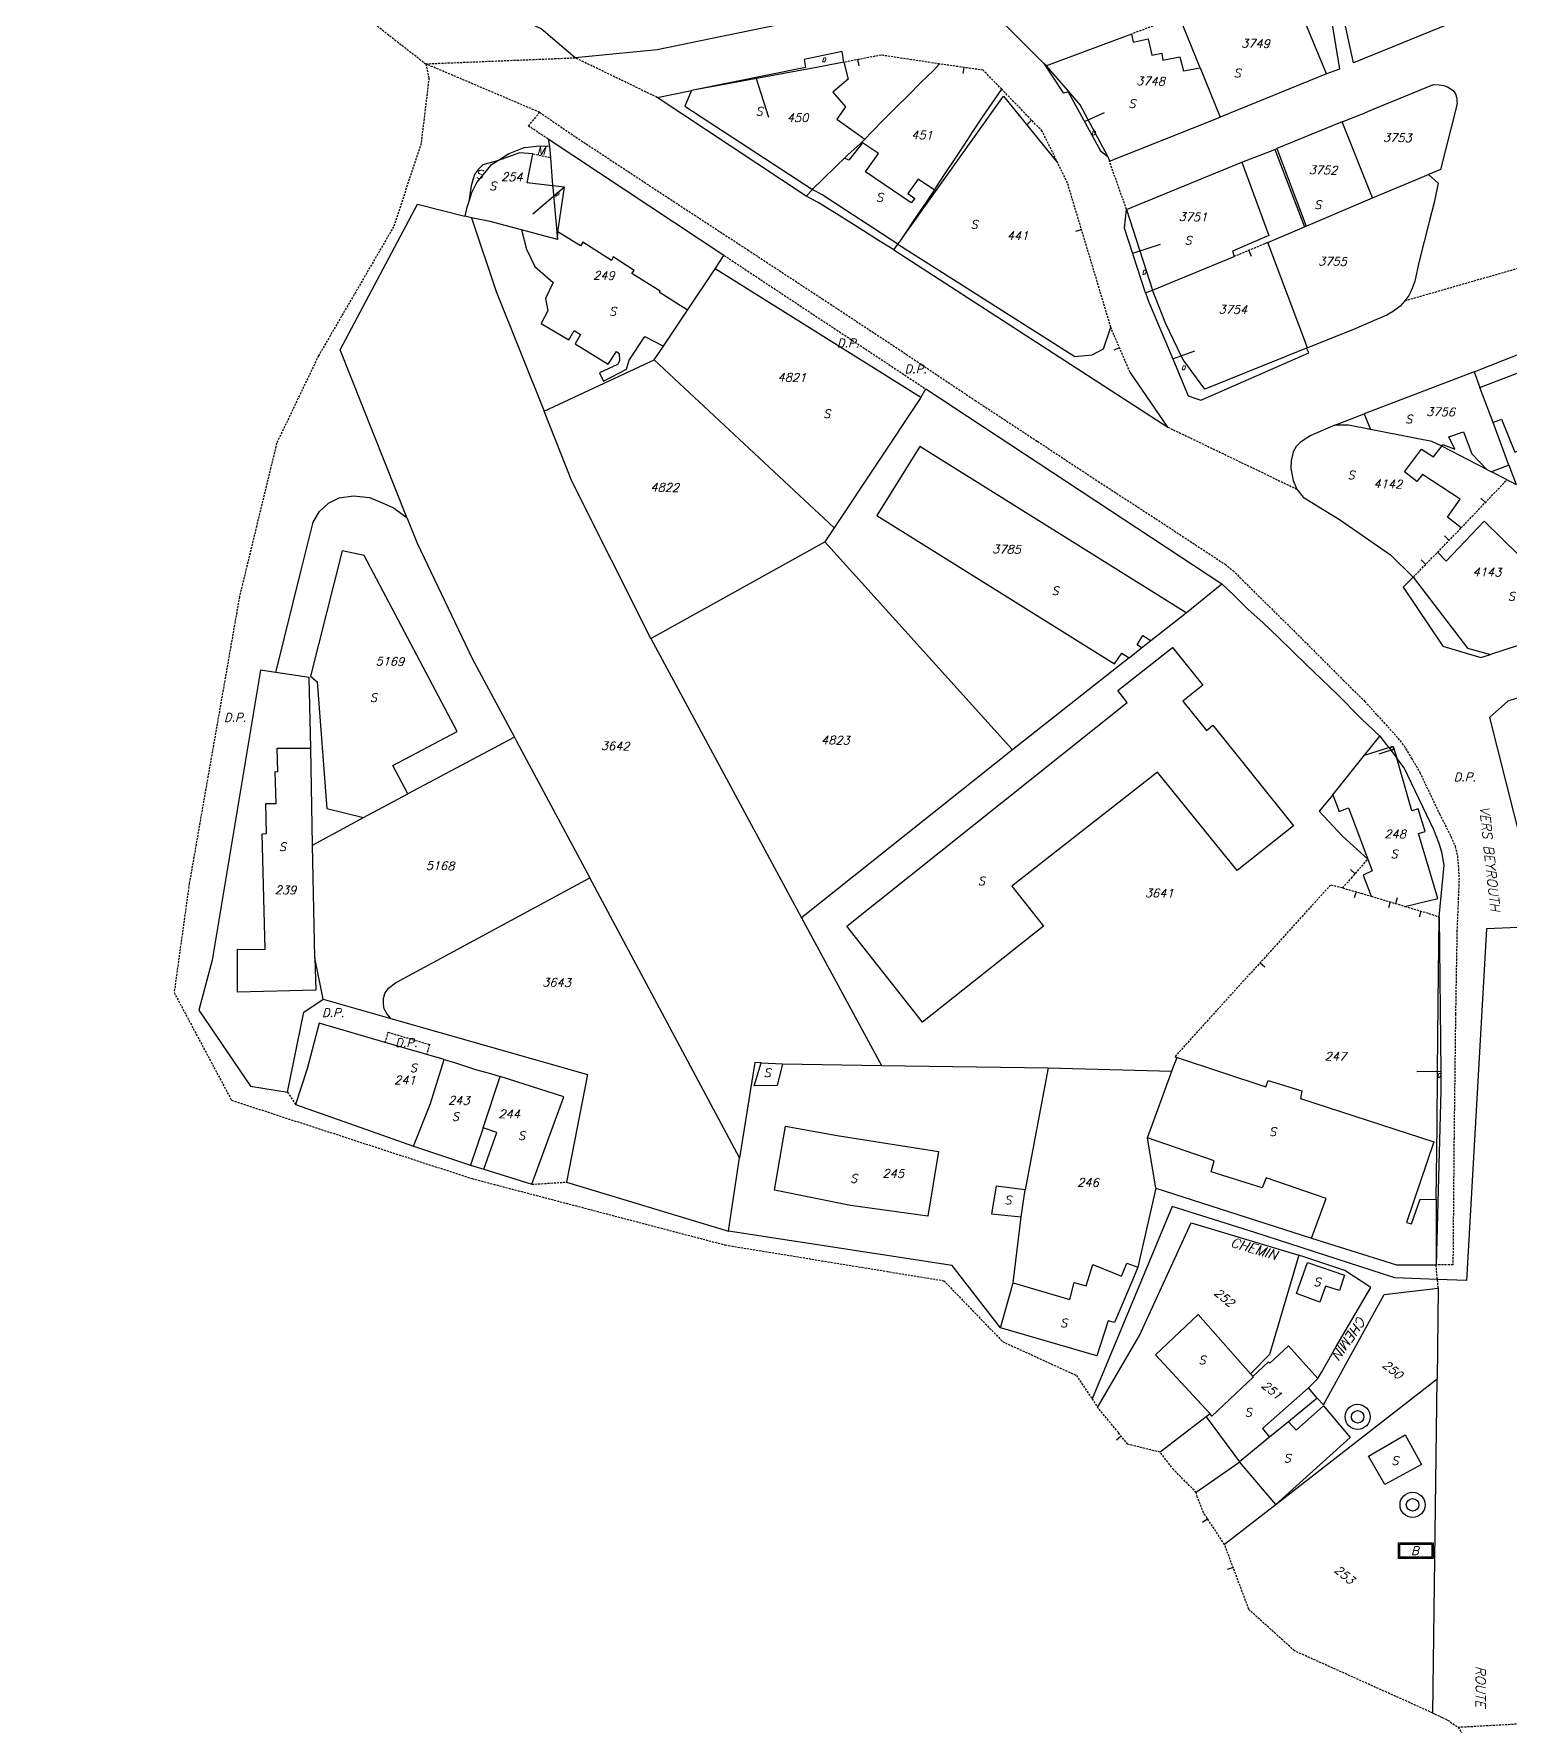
# Model space of a CAD drawing. Extents: x -334462 to -332769, y -29481 to -26664.
# Drawn here: x -334209.3 to -334033.1, y -29171.6 to -28969.1 of the extents above; entities that cross this region are included whole.
import ezdxf
from ezdxf.enums import TextEntityAlignment as Align

# ---------------------------------------------------------------- set-up
doc = ezdxf.new("R2010")
doc.units = 0
doc.header["$MEASUREMENT"] = 0
doc.linetypes.add('HIDDEN', pattern=[0.375, 0.25, -0.125])
for name, color, linetype in [('17', 7, 'CONTINUOUS'), ('18', 7, 'CONTINUOUS'), ('CADAST$$AREA$B$', 7, 'CONTINUOUS'), ('CADASTRAL$AREA', 7, 'CONTINUOUS'), ('DP$DIVIDING$LINE', 7, 'CONTINUOUS'), ('EASEMENT$BOUNDA$', 7, 'CONTINUOUS'), ('ENC$$ST$$A$$TEXT', 7, 'CONTINUOUS'), ('ENCRO$$AREA$TEXT', 7, 'CONTINUOUS'), ('ENCROACHED$WALL', 7, 'CONTINUOUS'), ('MAP$SHEET$BOUND$', 7, 'CONTINUOUS'), ('PARCEL$BOUNDARY', 7, 'CONTINUOUS'), ('PARCEL$NUMBER', 7, 'CONTINUOUS'), ('STATE', 7, 'CONTINUOUS'), ('STREET$TEXT', 7, 'CONTINUOUS'), ('STRUC$$FOOTPRINT', 7, 'CONTINUOUS')]:
    doc.layers.add(name, color=color, linetype=linetype)
doc.styles.add('ITALICT', font='ITALICT', dxfattribs={"height": 0.2})

# ---------------------------------------------------------------- blocks, each defined once
blk = doc.blocks.new('BASSIN')
at = {"layer": 'CADASTRAL$AREA', "color": 7, "linetype": 'Continuous'}
for points in [[(-1.95, 0.92), (2.17, 0.93), (2.17, -0.93), (-1.95, -0.93)], [(-1.82, 0.77), (2.01, 0.77), (2.01, -0.77), (-1.82, -0.77)]]:
    blk.add_lwpolyline(points, close=True, dxfattribs=at)
at = {"layer": 'CADASTRAL$AREA', "color": 7, "linetype": 'Continuous', "style": 'ITALICT'}
blk.add_text('B', height=1, rotation=359.9999, dxfattribs=at).set_placement((0, 0), align=Align.MIDDLE)
blk = doc.blocks.new('PUIT')
at = {"layer": 'STATE', "color": 7, "linetype": 'Continuous'}
for radius in [1.5, 0.75]:
    blk.add_circle((0, 0), radius, dxfattribs=at)

msp = doc.modelspace()

# ---------------------------------------------------------------- linework, layer by layer
at = {"layer": '17', "color": 1, "linetype": 'Continuous'}
for p, q in [((-334051.44, -29069.37), (-334052.01, -29068.88)), ((-334062.81, -29079.99), (-334062.25, -29080.49)), ((-334079.39, -29136.54), (-334079.97, -29137.02)), ((-334069.07, -29146.42), (-334069.7, -29146.84))]:
    msp.add_line(p, q, dxfattribs=at)
at = {"layer": '18', "color": 2, "linetype": 'Continuous'}
msp.add_line((-334110.9, -28972.15), (-334110.76, -28972.89), dxfattribs=at)
at = {"layer": '18', "color": 1, "linetype": 'Continuous'}
for p, q in [((-334098.2, -28973.08), (-334098.3, -28973.82)), ((-334090.11, -28979.38), (-334090.65, -28979.9)), ((-334084.13, -28992.47), (-334084.85, -28992.69)), ((-334064.15, -28994.93), (-334063.86, -28995.62)), ((-334079.61, -29006.56), (-334080.3, -29006.85)), ((-334035.9, -29025.02), (-334036.44, -29024.51)), ((-334040.23, -29029.56), (-334040.77, -29029.03)), ((-334043.02, -29032.42), (-334043.56, -29031.89)), ((-334051.35, -29071.52), (-334051.56, -29072.24)), ((-334047.28, -29072.73), (-334047.49, -29073.45)), ((-334046.61, -29072.93), (-334046.39, -29072.21)), ((-334043.61, -29073.82), (-334043.82, -29074.54)), ((-334066.03, -29152.21), (-334066.73, -29152.47))]:
    msp.add_line(p, q, dxfattribs=at)
at = {"layer": 'CADAST$$AREA$B$', "color": 7, "linetype": 'HIDDEN'}
msp.add_line((-334082.88, -29132.08), (-334082.22, -29133.1), dxfattribs=at)
for points in [[(-334209.28, -28804.87), (-334206.36, -28880.64), (-334205.65, -28908.53), (-334204.71, -28918.71), (-334202.83, -28928.18), (-334201.16, -28933.78), (-334198, -28940.93), (-334192.9, -28947.56), (-334182.45, -28957.05), (-334162.48, -28972.65)], [(-334162.48, -28972.65), (-334162.09, -28974.35), (-334163.03, -28982.17), (-334166.31, -28992.11), (-334175.28, -29007.51), (-334180.28, -29017.96), (-334184.73, -29036.3), (-334190.72, -29070.53), (-334192.53, -29083.56), (-334185.67, -29096.42), (-334156.94, -29105.77), (-334126.7, -29113.7), (-334100.58, -29117.97), (-334093.58, -29125.23), (-334084.76, -29129.28), (-334082.88, -29132.08)], [(-334074.76, -29138.44), (-334078.61, -29137.5), (-334079.74, -29136.11), (-334082.22, -29133.1)], [(-334070.43, -29143.25), (-334073.15, -29140.53), (-334074.76, -29138.44)], [(-334067.06, -29149.46), (-334069.57, -29145.67), (-334070.31, -29143.78), (-334070.43, -29143.25)], [(-334042.17, -29169.6), (-334058.72, -29162.16), (-334064.15, -29157.23), (-334067.06, -29149.46)], [(-334042.17, -29169.6), (-334041.96, -29169.7), (-334041.13, -29170.1), (-334040.41, -29170.44), (-334039.16, -29171.28)], [(-334039.16, -29171.28), (-334038.75, -29171.94)]]:
    msp.add_lwpolyline(points, dxfattribs=at)
at = {"layer": 'DP$DIVIDING$LINE', "color": 30, "linetype": 'HIDDEN'}
for p, q in [((-334162.48, -28972.65), (-334144.64, -28971.93)), ((-334134.81, -28976.67), (-334144.64, -28971.93)), ((-334148.87, -28978.44), (-334162.48, -28972.65)), ((-334078.76, -28990.05), (-334080.81, -28984.29)), ((-334073.84, -29016.03), (-334058.41, -29023.45)), ((-334178.99, -29095.46), (-334178.02, -29096.92)), ((-334149.8, -29106.45), (-334145.65, -29106.19)), ((-334041.63, -29117.81), (-334041.79, -29116.07)), ((-334041.53, -29118.87), (-334041.63, -29117.81)), ((-334039.16, -29171.28), (-334032.03, -29170.88))]:
    msp.add_line(p, q, dxfattribs=at)
at = {"layer": 'DP$DIVIDING$LINE', "color": 2, "linetype": 'HIDDEN'}
msp.add_line((-334126.85, -28995.52), (-334102.75, -29011.48), dxfattribs=at)
for points in [[(-334147.84, -28981.64), (-334150.21, -28980.08), (-334148.87, -28978.44)], [(-334148.87, -28978.44), (-334144.55, -28981.4), (-334133.57, -28988.62), (-334124.01, -28994.87), (-334115.12, -29000.7), (-334105.7, -29006.92), (-334096.86, -29012.84), (-334089.41, -29017.73), (-334082.16, -29022.51), (-334075.26, -29026.98), (-334067, -29032.41), (-334066.05, -29033.16), (-334064.94, -29034.28), (-334058.83, -29040.3), (-334052.88, -29046.26), (-334050.3, -29048.78), (-334048.82, -29050.43), (-334046.34, -29053.16), (-334045.62, -29054.11), (-334044.75, -29055.53), (-334043.72, -29057.29), (-334041.38, -29062.22), (-334040.01, -29064.93), (-334039.51, -29066.1), (-334039.25, -29067.2), (-334039.14, -29068.38), (-334039.05, -29069.88), (-334039.14, -29072.28), (-334039.3, -29076.13), (-334039.47, -29086.14), (-334039.65, -29100.92), (-334039.78, -29116.07), (-334041.79, -29116.07)], [(-334167.3, -29089.51), (-334166.95, -29088.3), (-334162.04, -29089.76), (-334162.35, -29090.94)]]:
    msp.add_lwpolyline(points, dxfattribs=at)
at = {"layer": 'DP$DIVIDING$LINE', "color": 30, "linetype": 'HIDDEN'}
msp.add_lwpolyline([(-334045.52, -29000.94), (-334029.18, -28996.24), (-334028.72, -28995.2)], dxfattribs=at)
at = {"layer": 'EASEMENT$BOUNDA$', "color": 3, "linetype": 'HIDDEN'}
msp.add_line((-334149.68, -28983.39), (-334147.59, -28983.83), dxfattribs=at)
at = {"layer": 'ENC$$ST$$A$$TEXT', "color": 1, "linetype": 'Continuous'}
for p, q in [((-334123.05, -28974.29), (-334121.55, -28979.01)), ((-334083.79, -28979.53), (-334081.4, -28978.48)), ((-334145.89, -28987.37), (-334149.68, -28990.6)), ((-334078.03, -28995.25), (-334074.69, -28994.18)), ((-334046.83, -29054.49), (-334048.61, -29055.09))]:
    msp.add_line(p, q, dxfattribs=at)
at = {"layer": 'ENCRO$$AREA$TEXT', "color": 5, "linetype": 'Continuous'}
for p, q in [((-334073.24, -29007.86), (-334070.59, -29006.94)), ((-334041.24, -29092.97), (-334044.11, -29093.01))]:
    msp.add_line(p, q, dxfattribs=at)
at = {"layer": 'ENCROACHED$WALL', "color": 5, "linetype": 'Continuous'}
for points in [[(-334076.51, -28999.98), (-334076.1, -29001.13), (-334073.24, -29007.86), (-334071.42, -29012.28), (-334070.48, -29012.6), (-334069.9, -29012.81), (-334068.71, -29012.28), (-334056.99, -29007.17), (-334057.25, -29006.6)], [(-334041.44, -29074.51), (-334041.24, -29092.97), (-334041.22, -29095.27), (-334041.79, -29116.07)]]:
    msp.add_lwpolyline(points, dxfattribs=at)
at = {"layer": 'MAP$SHEET$BOUND$', "color": 6, "linetype": 'Continuous'}
for points in [[(-334029.2, -29075.68), (-334035.77, -29075.95), (-334038.16, -29117.94), (-334041.63, -29117.81)], [(-334041.63, -29117.81), (-334046.72, -29117.63), (-334063.46, -29112.21), (-334073.3, -29109.1), (-334082.88, -29132.08)]]:
    msp.add_lwpolyline(points, dxfattribs=at)
at = {"layer": 'PARCEL$BOUNDARY', "color": 7, "linetype": 'Continuous'}
for p, q in [((-334094.8, -28966.44), (-334088.65, -28972.6)), ((-334069.99, -28973.12), (-334072.46, -28966.95)), ((-334078.16, -28969.09), (-334088.31, -28972.9)), ((-334069.99, -28973.12), (-334067.57, -28979.03)), ((-334054.9, -28973.84), (-334067.57, -28979.03)), ((-334134.81, -28976.67), (-334130.71, -28975.85)), ((-334117.02, -28988.44), (-334134.81, -28976.67)), ((-334080.81, -28984.29), (-334067.57, -28979.03)), ((-334053, -28979.56), (-334060.82, -28982.78)), ((-334049.37, -28988.67), (-334053, -28979.56)), ((-334126.85, -28995.52), (-334147.84, -28981.64)), ((-334147.84, -28981.64), (-334147.7, -28982.49)), ((-334147.7, -28982.49), (-334147.59, -28983.83)), ((-334080.99, -28983.73), (-334080.81, -28984.29)), ((-334078.76, -28990.05), (-334064.98, -28984.41)), ((-334064.98, -28984.41), (-334061.05, -28982.88)), ((-334061.05, -28982.88), (-334060.82, -28982.78)), ((-334061.05, -28982.88), (-334057.5, -28992.11)), ((-334049.37, -28988.67), (-334042.7, -28985.88)), ((-334117.02, -28988.44), (-334116.29, -28987.67)), ((-334057.29, -28992.03), (-334049.37, -28988.67)), ((-334078.76, -28990.05), (-334075.65, -28999.67)), ((-334157.02, -28991.03), (-334157.79, -28990.84)), ((-334146.75, -28993.61), (-334151.02, -28992.48)), ((-334061.88, -28993.99), (-334057.5, -28992.11)), ((-334057.5, -28992.11), (-334057.29, -28992.03)), ((-334106.58, -28994.88), (-334106.07, -28994.19)), ((-334061.88, -28993.99), (-334062.29, -28994.16)), ((-334057.14, -29006.56), (-334061.88, -28993.99)), ((-334127.92, -28997.13), (-334126.85, -28995.52)), ((-334106.58, -28994.88), (-334073.84, -29016.03)), ((-334075.65, -28999.67), (-334065.89, -28995.65)), ((-334131.21, -29002.06), (-334127.92, -28997.13)), ((-334103.35, -29012.49), (-334127.92, -28997.13)), ((-334134.09, -29006.37), (-334131.21, -29002.06)), ((-334037.26, -29009.43), (-334022.19, -29003.5)), ((-334135.18, -29008), (-334134.09, -29006.37)), ((-334057.14, -29006.56), (-334057.25, -29006.6)), ((-334148.32, -29014.13), (-334135.18, -29008)), ((-334135.18, -29008), (-334113.7, -29028.08)), ((-334073.84, -29016.03), (-334078.35, -29009.47)), ((-334037.26, -29009.43), (-334050.37, -29014.44)), ((-334037.26, -29009.43), (-334036.56, -29011.32)), ((-334103.35, -29012.49), (-334113.7, -29028.08)), ((-334103.35, -29012.49), (-334102.75, -29011.48)), ((-334102.75, -29011.48), (-334067.37, -29034.73)), ((-334034.99, -29015.49), (-334036.56, -29011.32)), ((-334053.87, -29015.82), (-334050.37, -29014.44)), ((-334033.09, -29020.59), (-334034.99, -29015.49)), ((-334035.71, -29021.08), (-334041.12, -29018.29)), ((-334035.71, -29021.08), (-334035.19, -29021.36)), ((-334033.09, -29020.59), (-334032.24, -29022.88)), ((-334033.32, -29022.32), (-334035.19, -29021.36)), ((-334113.7, -29028.08), (-334114.79, -29029.74)), ((-334135.59, -29041.27), (-334114.79, -29029.74)), ((-334092.38, -29054.58), (-334114.79, -29029.74)), ((-334071.64, -29038.22), (-334067.37, -29034.73)), ((-334075.85, -29041.5), (-334071.64, -29038.22)), ((-334019.08, -29037.93), (-334035.3, -29043.17)), ((-334135.59, -29041.27), (-334117.59, -29074.63)), ((-334078.45, -29043.57), (-334076.97, -29042.39)), ((-334076.97, -29042.39), (-334075.85, -29041.5)), ((-334078.45, -29043.57), (-334092.38, -29054.58)), ((-334151.87, -29053.07), (-334164.62, -29059.81)), ((-334050.33, -29055.22), (-334048.51, -29052.93)), ((-334175.98, -29065.97), (-334176.21, -29054.36)), ((-334092.38, -29054.58), (-334117.59, -29074.63)), ((-334054.12, -29059.95), (-334050.33, -29055.22)), ((-334047.44, -29054.31), (-334046.47, -29055.55)), ((-334169.91, -29062.64), (-334164.62, -29059.81)), ((-334175.98, -29065.97), (-334169.91, -29062.64)), ((-334175.72, -29079.39), (-334175.98, -29065.97)), ((-334124.98, -29103.29), (-334142.89, -29069.85)), ((-334117.59, -29074.63), (-334108.03, -29092.25)), ((-334174.72, -29084.34), (-334175.72, -29079.39)), ((-334174.72, -29084.34), (-334166.63, -29086.66)), ((-334162.35, -29090.94), (-334167.3, -29089.51)), ((-334160.27, -29091.54), (-334162.35, -29090.94)), ((-334122.41, -29091.94), (-334119.84, -29092.05)), ((-334155.62, -29099.73), (-334153.57, -29093.57)), ((-334119.84, -29092.05), (-334108.03, -29092.25)), ((-334108.03, -29092.25), (-334088.14, -29092.55)), ((-334088.14, -29092.55), (-334090.86, -29107.13)), ((-334088.14, -29092.55), (-334073.34, -29092.93)), ((-334076.27, -29100.91), (-334073.34, -29092.93)), ((-334155.62, -29099.73), (-334157.13, -29104.18)), ((-334163.92, -29101.88), (-334157.13, -29104.18)), ((-334075.28, -29106.92), (-334076.27, -29100.91)), ((-334157.13, -29104.18), (-334155.52, -29104.64)), ((-334126.32, -29112.04), (-334124.98, -29103.29)), ((-334155.52, -29104.64), (-334149.8, -29106.45)), ((-334145.65, -29106.19), (-334126.32, -29112.04)), ((-334091.34, -29110.35), (-334090.86, -29107.13)), ((-334075.28, -29106.92), (-334077.4, -29116.35)), ((-334075.28, -29106.92), (-334056.69, -29112.87)), ((-334041.78, -29108.28), (-334041.79, -29116.07)), ((-334092.32, -29118.22), (-334091.34, -29110.35)), ((-334093.82, -29123.61), (-334092.32, -29118.22)), ((-334041.53, -29118.87), (-334041.66, -29129.72)), ((-334063.97, -29129.09), (-334063.69, -29129.4)), ((-334057.05, -29130.75), (-334055.93, -29129.64)), ((-334042.17, -29169.6), (-334041.66, -29129.72)), ((-334056, -29131.98), (-334059.43, -29134.8)), ((-334056, -29131.98), (-334057.05, -29130.75)), ((-334069.26, -29134.21), (-334074.76, -29138.44)), ((-334068.79, -29133.85), (-334069.26, -29134.21)), ((-334059.43, -29134.8), (-334061.69, -29136.65)), ((-334061.69, -29136.65), (-334065.28, -29139.6))]:
    msp.add_line(p, q, dxfattribs=at)
at = {"layer": 'PARCEL$BOUNDARY', "color": 2, "linetype": 'HIDDEN'}
for p, q in [((-334072.46, -28966.95), (-334078.16, -28969.09)), ((-334062.29, -28994.16), (-334065.89, -28995.65)), ((-334038.8, -29028.07), (-334033.32, -29022.32)), ((-334041.61, -29030.98), (-334038.8, -29028.07)), ((-334044.52, -29033.94), (-334041.61, -29030.98)), ((-334049.56, -29072.05), (-334045.51, -29073.26))]:
    msp.add_line(p, q, dxfattribs=at)
at = {"layer": 'PARCEL$BOUNDARY', "color": 7, "linetype": 'Continuous'}
for points in [[(-334144.64, -28971.93), (-334148.67, -28968.48), (-334150.5, -28967.6), (-334158.31, -28963.42), (-334167.3, -28957.66), (-334176.14, -28951.85), (-334180.91, -28947.86), (-334186.74, -28942.98), (-334188.73, -28941.29), (-334191.94, -28936.88), (-334194.74, -28932.72)], [(-334055.43, -28960.38), (-334053.32, -28973.28), (-334054.9, -28973.84)], [(-334054.9, -28973.84), (-334057.94, -28966.44), (-334058.48, -28966.59), (-334060.4, -28962.26)], [(-334035.97, -28963.23), (-334036.69, -28966.44), (-334051.65, -28972.52), (-334053.12, -28965.75), (-334053.59, -28962.08)], [(-334102.44, -28963.81), (-334109.76, -28965.12), (-334115.24, -28966.95), (-334126.91, -28969.36), (-334134.83, -28970.98), (-334144.64, -28971.93)], [(-334112.52, -28972.47), (-334115.15, -28972.97), (-334130.71, -28975.85)], [(-334110.03, -28981.64), (-334109.2, -28980.76), (-334107.78, -28979.33), (-334106.31, -28977.86), (-334104.81, -28976.38), (-334103.32, -28974.9), (-334101.84, -28973.43), (-334101.09, -28972.67)], [(-334088.31, -28972.9), (-334088.32, -28972.89), (-334088.65, -28972.6)], [(-334080.99, -28983.73), (-334084.3, -28977.55), (-334085.7, -28975.91), (-334088.31, -28972.9)], [(-334101.71, -28987.72), (-334101.54, -28987.46), (-334100.41, -28985.75), (-334099.28, -28984.04), (-334098.17, -28982.37), (-334097.07, -28980.68), (-334095.95, -28979.04), (-334093.67, -28975.69)], [(-334053, -28979.56), (-334050.59, -28978.62), (-334049.39, -28978.1), (-334042.11, -28975.1), (-334041.41, -28975.14), (-334040.88, -28975.25), (-334040.41, -28975.4), (-334039.97, -28975.66), (-334039.72, -28975.87), (-334039.48, -28976.22), (-334039.33, -28976.74), (-334039.31, -28977.11), (-334039.29, -28977.31), (-334039.42, -28978.06), (-334041.26, -28985.28), (-334042.7, -28985.88)], [(-334147.7, -28982.49), (-334149.23, -28982.53), (-334150.62, -28982.68), (-334150.76, -28982.7), (-334152.53, -28983.4), (-334153.79, -28984.2)], [(-334112.46, -28983.92), (-334112.02, -28983.49), (-334110.61, -28982.25), (-334110.03, -28981.64)], [(-334153.79, -28984.2), (-334154.73, -28984.8), (-334156.37, -28986.77), (-334157, -28988.07), (-334157.34, -28989.1)], [(-334147.59, -28983.83), (-334147.33, -28987.18), (-334147.32, -28987.22)], [(-334116.29, -28987.67), (-334116.18, -28987.54), (-334115.18, -28986.55), (-334113.38, -28984.79), (-334112.46, -28983.92)], [(-334042.7, -28985.88), (-334041.54, -28986.91), (-334042.02, -28989.23), (-334042.62, -28991.53), (-334043.21, -28993.86), (-334043.8, -28996.2), (-334044.33, -28998.61), (-334044.6, -28999.35), (-334044.79, -28999.82), (-334045.04, -29000.33), (-334045.52, -29000.94)], [(-334147.32, -28987.22), (-334147.31, -28987.41), (-334146.75, -28993.61)], [(-334106.58, -28994.88), (-334108.21, -28993.85), (-334110.64, -28992.31), (-334113.1, -28990.77), (-334115.61, -28989.23), (-334117.02, -28988.44)], [(-334105.45, -28993.33), (-334103.8, -28990.83), (-334102.67, -28989.19), (-334101.71, -28987.72)], [(-334164.72, -29026.84), (-334172.69, -29006.8), (-334163.47, -28989.4), (-334157.79, -28990.84)], [(-334157.34, -28989.1), (-334157.6, -28989.91), (-334157.64, -28990.11), (-334157.79, -28990.84)], [(-334157.02, -28991.03), (-334154.07, -28999.82), (-334148.32, -29014.13)], [(-334151.02, -28992.48), (-334154.77, -28991.49), (-334157.02, -28991.03)], [(-334106.07, -28994.19), (-334105.64, -28993.62), (-334105.45, -28993.33)], [(-334057.25, -29006.6), (-334069.41, -29011.52), (-334071.95, -29008.05), (-334072.22, -29007.51), (-334074.09, -29003.7), (-334075.65, -28999.67)], [(-334045.52, -29000.94), (-334046.07, -29001.57), (-334046.86, -29002.19), (-334047.67, -29002.65), (-334048.89, -29003.2), (-334051.39, -29004.26), (-334055.03, -29005.73), (-334057.14, -29006.56)], [(-334135.59, -29041.27), (-334145.03, -29022.47), (-334148.32, -29014.13)], [(-334053.87, -29015.82), (-334056.76, -29017.04), (-334057.97, -29017.85), (-334058.5, -29018.34), (-334058.87, -29019), (-334059.12, -29020.05), (-334059.15, -29020.99), (-334058.87, -29022.39), (-334058.41, -29023.45)], [(-334049.62, -29016.33), (-334052.26, -29015.81), (-334053.87, -29015.82)], [(-334041.12, -29018.29), (-334042.28, -29017.74), (-334049.62, -29016.33)], [(-334033.32, -29022.32), (-334032.92, -29022.52), (-334032.24, -29022.88)], [(-334180.36, -29045.33), (-334177.34, -29033.1), (-334175.9, -29027.4), (-334175.15, -29026.11), (-334174.07, -29025.1), (-334172.8, -29024.49), (-334171.09, -29024.25), (-334169.19, -29024.43), (-334167.82, -29025.01), (-334166.32, -29025.68), (-334164.72, -29026.84)], [(-334058.41, -29023.45), (-334057.66, -29024.38), (-334056.32, -29025.25), (-334053.34, -29027.06), (-334047.23, -29031.27), (-334044.52, -29033.94)], [(-334164.72, -29026.84), (-334163.5, -29029.9), (-334156.91, -29043.67), (-334151.87, -29053.07)], [(-334048.51, -29052.93), (-334050.7, -29050.85), (-334053.67, -29047.86), (-334057.21, -29044.47), (-334060.67, -29041.1), (-334062.43, -29039.42), (-334064.26, -29037.78), (-334065.9, -29036.15), (-334067.37, -29034.73)], [(-334044.52, -29033.94), (-334045.71, -29035.15), (-334040.98, -29042.19), (-334036.44, -29043.53), (-334035.3, -29043.17)], [(-334180.36, -29045.33), (-334182.22, -29045.05), (-334187.98, -29079.67), (-334189.57, -29085.64), (-334183.41, -29094.74), (-334178.99, -29095.46)], [(-334176.21, -29054.36), (-334176.38, -29045.93), (-334180.36, -29045.33)], [(-334027.2, -29046.85), (-334033.22, -29048.75), (-334035.4, -29050.72), (-334029.59, -29073.72)], [(-334151.87, -29053.07), (-334151.63, -29053.53), (-334142.89, -29069.85)], [(-334048.51, -29052.93), (-334047.7, -29053.98), (-334047.44, -29054.31)], [(-334041.44, -29074.51), (-334040.82, -29068.36), (-334041.09, -29066.81), (-334041.42, -29065.77), (-334042.07, -29064.14), (-334045.59, -29056.72), (-334046.47, -29055.55)], [(-334054.12, -29059.95), (-334055.74, -29061.91), (-334052.96, -29064.9), (-334049.96, -29067.63)], [(-334166.63, -29086.66), (-334167.1, -29086.14), (-334167.42, -29085.49), (-334167.52, -29084.96), (-334167.52, -29084.26), (-334167.36, -29083.68), (-334166.93, -29083.04), (-334166.1, -29082.41), (-334142.89, -29069.85)], [(-334041.78, -29108.28), (-334041.66, -29099.57), (-334041.61, -29092.98), (-334041.55, -29084.73), (-334041.44, -29074.51)], [(-334178.99, -29095.46), (-334177.04, -29085.9), (-334174.72, -29084.34)], [(-334167.3, -29089.51), (-334175.22, -29087.23), (-334176.65, -29092.67), (-334178.02, -29096.92)], [(-334166.63, -29086.66), (-334143.16, -29093.33), (-334145.65, -29106.19)], [(-334163.92, -29101.88), (-334161.91, -29096.81), (-334160.27, -29091.54)], [(-334160.27, -29091.54), (-334158.9, -29091.95), (-334156.54, -29092.73), (-334154.72, -29093.21), (-334153.57, -29093.57)], [(-334122.41, -29091.94), (-334123.18, -29091.9), (-334124.98, -29103.29)], [(-334073.34, -29092.93), (-334073.16, -29092.38), (-334072.73, -29091.33)], [(-334149.8, -29106.45), (-334145.98, -29096.02), (-334153.57, -29093.57)], [(-334178.02, -29096.92), (-334170.22, -29099.67), (-334163.92, -29101.88)], [(-334093.82, -29123.61), (-334099.61, -29116.14), (-334126.32, -29112.04)], [(-334082.22, -29133.1), (-334077.23, -29124.5), (-334071.06, -29111.04), (-334058.18, -29114.92)], [(-334056.69, -29112.87), (-334046.51, -29116.09), (-334041.79, -29116.07)], [(-334077.4, -29116.35), (-334078.06, -29117.92), (-334080.2, -29122.95), (-334080.96, -29122.77), (-334082.3, -29126.94), (-334093.82, -29123.61)], [(-334058.18, -29114.92), (-334061.69, -29126.79), (-334063.97, -29129.09)], [(-334055.93, -29129.64), (-334055.45, -29128.84), (-334054.76, -29127.66), (-334053.73, -29125.84), (-334049.57, -29118.77), (-334052.69, -29116.76), (-334058.18, -29114.92)], [(-334056, -29131.98), (-334055.22, -29132.8), (-334048, -29119.6), (-334041.53, -29118.87)], [(-334063.69, -29129.4), (-334063.63, -29129.47), (-334068.59, -29134.15), (-334068.79, -29133.85)], [(-334041.66, -29129.72), (-334060.91, -29144.7), (-334067.06, -29149.46)], [(-334065.28, -29139.6), (-334065.49, -29139.78), (-334070.43, -29143.25)]]:
    msp.add_lwpolyline(points, dxfattribs=at)
at = {"layer": 'PARCEL$BOUNDARY', "color": 2, "linetype": 'HIDDEN'}
for points in [[(-334101.09, -28972.67), (-334108.09, -28971.61), (-334112.52, -28972.47)], [(-334093.67, -28975.69), (-334095.89, -28973.41), (-334101.09, -28972.67)], [(-334086.96, -28984.53), (-334088.84, -28980.69), (-334093.67, -28975.69)], [(-334080.64, -29004.09), (-334085.82, -28986.87), (-334086.96, -28984.53)], [(-334078.35, -29009.47), (-334080.57, -29004.32), (-334080.64, -29004.09)], [(-334052.98, -29071.06), (-334051.9, -29069.9), (-334049.96, -29067.63)], [(-334052.98, -29071.06), (-334054.4, -29070.72), (-334073, -29091.22), (-334072.73, -29091.33)], [(-334052.98, -29071.06), (-334050.75, -29071.69), (-334049.56, -29072.05)], [(-334045.51, -29073.26), (-334042.65, -29074.11), (-334041.44, -29074.51)]]:
    msp.add_lwpolyline(points, dxfattribs=at)
at = {"layer": 'STRUC$$FOOTPRINT', "color": 1, "linetype": 'Continuous'}
for p, q in [((-334060.82, -28982.78), (-334057.29, -28992.03)), ((-334146.75, -28993.61), (-334146.69, -28992.72)), ((-334076.51, -28999.98), (-334075.65, -28999.67)), ((-334036.56, -29011.32), (-334021.41, -29005.42)), ((-334050.37, -29014.44), (-334049.62, -29016.33)), ((-334033.09, -29020.59), (-334035.19, -29021.36)), ((-334050.33, -29055.22), (-334047.44, -29054.31)), ((-334088.67, -29075.61), (-334103.12, -29087.1)), ((-334119.49, -29099.53), (-334113.31, -29100.64)), ((-334057.13, -29115.81), (-334052.74, -29117.31)), ((-334069.26, -29134.21), (-334065.28, -29139.6)), ((-334049.88, -29138.9), (-334045.47, -29136.36))]:
    msp.add_line(p, q, dxfattribs=at)
for points in [[(-334078.16, -28969.09), (-334077.99, -28970.08), (-334076.18, -28969.68), (-334075.74, -28971.6), (-334074.54, -28971.36), (-334074.41, -28972.2), (-334072.38, -28971.8), (-334071.98, -28973.48), (-334069.99, -28973.12)], [(-334112.52, -28972.47), (-334112.72, -28971.19), (-334117.28, -28972.13), (-334117.1, -28973.08), (-334130.71, -28975.85)], [(-334112.52, -28972.47), (-334112, -28974.47), (-334113.86, -28976.04), (-334112.32, -28977.78), (-334113.36, -28979.25), (-334110.03, -28981.64)], [(-334088.65, -28972.6), (-334086.35, -28976.12), (-334085.72, -28976.01), (-334081.86, -28983.05), (-334080.99, -28983.73)], [(-334130.71, -28975.85), (-334131.53, -28977.72), (-334116.29, -28987.67)], [(-334105.45, -28993.33), (-334093.45, -28976.53), (-334086.96, -28984.53)], [(-334101.71, -28987.72), (-334103.67, -28986.42), (-334104.89, -28988.13), (-334104.06, -28988.72), (-334104.49, -28989.27), (-334109.96, -28985.55), (-334108.4, -28983.35), (-334110.29, -28982.08), (-334111.93, -28984.17), (-334112.46, -28983.92)], [(-334153.79, -28984.2), (-334155.67, -28984.72), (-334156.19, -28985.24), (-334156.64, -28985.86), (-334156.8, -28986.37), (-334157.04, -28987.23), (-334157.34, -28989.1)], [(-334149.68, -28983.39), (-334151.26, -28983.29), (-334153.79, -28984.2)], [(-334147.32, -28987.22), (-334150.36, -28986.87), (-334149.68, -28983.39)], [(-334064.98, -28984.41), (-334061.78, -28993.14), (-334066.09, -28995.04), (-334065.89, -28995.65)], [(-334146.69, -28992.72), (-334145.89, -28987.37), (-334147.32, -28987.22)], [(-334106.07, -28994.19), (-334115.11, -28988.28), (-334116.29, -28987.67)], [(-334076.51, -28999.98), (-334078.99, -28992.26), (-334078.76, -28990.05)], [(-334151.02, -28992.48), (-334150.42, -28994.8), (-334149.44, -28996.87), (-334147.27, -28998.76), (-334148.16, -29000.69), (-334147.88, -29002.15), (-334148.68, -29003.65), (-334145.39, -29005.63), (-334144.73, -29004.5), (-334143.97, -29004.97), (-334144.63, -29006.1), (-334140.68, -29008.51), (-334139.69, -29007), (-334139.36, -29007.24), (-334139.31, -29008.13), (-334139.55, -29008.55), (-334141.71, -29009.54), (-334141.24, -29010.53), (-334138.51, -29009.12), (-334138.18, -29008.04), (-334136.3, -29005.21), (-334134.09, -29006.37)], [(-334131.21, -29002.06), (-334134.6, -28999.93), (-334134.46, -28999.79), (-334137.85, -28997.67), (-334137.57, -28997.34), (-334140.07, -28995.69), (-334140.3, -28996.12), (-334143.69, -28993.95), (-334143.97, -28994.38), (-334146.69, -28992.72)], [(-334106.07, -28994.19), (-334084.94, -29007.6), (-334082.89, -29007.4), (-334081.52, -29006.68), (-334080.64, -29004.09)], [(-334034.99, -29015.49), (-334033.98, -29015.08), (-334032.39, -29019.03), (-334029.77, -29018.02), (-334030.14, -29017.22), (-334022.18, -29013.93), (-334021.76, -29014.83), (-334019.42, -29013.88), (-334020.99, -29009.88), (-334019.83, -29009.42)], [(-334041.12, -29018.29), (-334040.98, -29018.11), (-334039.57, -29018.68), (-334040.25, -29017.19), (-334038.53, -29016.59), (-334037.51, -29019.23), (-334035.71, -29021.08)], [(-334071.64, -29038.22), (-334103.45, -29018.36), (-334108.59, -29026.58), (-334080.21, -29044.3), (-334079.33, -29043.03), (-334078.45, -29043.57)], [(-334038.8, -29028.07), (-334040.41, -29026.79), (-334038.9, -29024.65), (-334043.4, -29021.69), (-334044.08, -29022.53), (-334045.56, -29021.38), (-334043.55, -29018.66), (-334042.1, -29019.6), (-334041.12, -29018.29)], [(-334041.61, -29030.98), (-334040.6, -29032.03), (-334036.05, -29027.27), (-334031.91, -29031.33), (-334031.05, -29031.61), (-334025.58, -29030.1), (-334025.93, -29029.7), (-334025.97, -29029.15), (-334022.28, -29027.97)], [(-334164.62, -29059.81), (-334166.42, -29056.43), (-334158.73, -29052.39), (-334169.84, -29031.36), (-334172.45, -29030.81), (-334176.24, -29045.78), (-334175.46, -29046.44), (-334174.29, -29061.58), (-334169.91, -29062.64)], [(-334044.52, -29033.94), (-334038.03, -29042.42), (-334035.3, -29043.17)], [(-334076.97, -29042.39), (-334077.51, -29042.02), (-334076.8, -29040.92), (-334075.85, -29041.5)], [(-334103.12, -29087.1), (-334112.18, -29075.64), (-334078.68, -29048.91), (-334079.82, -29047.48), (-334073.28, -29042.34), (-334069.66, -29046.85), (-334072.03, -29048.74), (-334069.2, -29052.25), (-334068.45, -29051.62), (-334058.83, -29063.64), (-334065.56, -29068.98), (-334075.07, -29057.22), (-334092.47, -29070.86), (-334088.67, -29075.61)], [(-334175.72, -29079.39), (-334175.62, -29083.28), (-334184.95, -29083.52), (-334184.95, -29078.38), (-334181.64, -29078.42), (-334182.03, -29064.59), (-334181.48, -29064.57), (-334181.56, -29060.98), (-334180.34, -29060.98), (-334180.45, -29057.15), (-334180.15, -29057.18), (-334180.22, -29054.39), (-334176.21, -29054.36)], [(-334047.44, -29054.31), (-334046.93, -29054.19), (-334046.47, -29055.55)], [(-334045.51, -29073.26), (-334041.57, -29072.34), (-334043.9, -29064.56), (-334043.11, -29064.32), (-334043.94, -29061.61), (-334044.69, -29061.85), (-334046.47, -29055.55)], [(-334054.12, -29059.95), (-334053.37, -29061.92), (-334052.27, -29061.5), (-334049.96, -29067.63)], [(-334049.96, -29067.63), (-334049.41, -29069.04), (-334050.51, -29069.53), (-334049.56, -29072.05)], [(-334119.84, -29092.05), (-334120.5, -29094.64), (-334123.25, -29094.71), (-334122.41, -29091.94)], [(-334072.73, -29091.33), (-334062.12, -29094.81), (-334061.85, -29094.05), (-334057.81, -29095.28), (-334058, -29096.2), (-334042.06, -29101.4), (-334045.31, -29111), (-334044.74, -29111.19), (-334043.71, -29108.24), (-334041.78, -29108.28)], [(-334155.52, -29104.64), (-334153.97, -29100.27), (-334155.62, -29099.73)], [(-334113.31, -29100.64), (-334101.21, -29102.54), (-334102.49, -29110.25), (-334111.74, -29109), (-334120.8, -29107.15), (-334119.49, -29099.53)], [(-334056.69, -29112.87), (-334054.93, -29108.16), (-334062.1, -29105.68), (-334062.56, -29106.89), (-334068.67, -29104.96), (-334068.29, -29103.65), (-334076.27, -29100.91)], [(-334090.86, -29107.13), (-334094.32, -29106.69), (-334094.91, -29109.99), (-334091.34, -29110.35)], [(-334092.32, -29118.22), (-334085.54, -29120.2), (-334085.01, -29118.18), (-334083.57, -29118.58), (-334082.81, -29116.03), (-334079.38, -29117.42), (-334078.72, -29115.86), (-334077.4, -29116.35)], [(-334052.74, -29117.31), (-334053.34, -29119.14), (-334055, -29118.61), (-334055.69, -29120.53), (-334058.48, -29119.5), (-334057.13, -29115.81)], [(-334068.79, -29133.85), (-334075.29, -29126.83), (-334070.19, -29122.02), (-334063.97, -29129.09)], [(-334063.69, -29129.4), (-334061.8, -29127.67), (-334061.65, -29127.8), (-334059.43, -29125.73), (-334055.93, -29129.64)], [(-334057.05, -29130.75), (-334062.51, -29135.63), (-334061.69, -29136.65)], [(-334059.43, -29134.8), (-334058.51, -29135.81), (-334055.24, -29132.92), (-334052.07, -29136.69), (-334060.92, -29144.68), (-334065.28, -29139.6)], [(-334045.47, -29136.36), (-334043.55, -29139.92), (-334047.92, -29142.29), (-334049.88, -29138.9)]]:
    msp.add_lwpolyline(points, dxfattribs=at)

# ---------------------------------------------------------------- block references
at = {"layer": 'CADASTRAL$AREA', "color": 7, "linetype": 'Continuous'}
msp.add_blockref('BASSIN', (-334044.32, -29150.2), dxfattribs=at)
at = {"layer": 'STATE', "color": 7, "linetype": 'Continuous'}
for p in [(-334051.16, -29134.22), (-334044.6, -29144.73)]:
    msp.add_blockref('PUIT', p, dxfattribs=at)

# ---------------------------------------------------------------- texts
at = {"layer": 'DP$DIVIDING$LINE', "color": 2, "linetype": 'Continuous', "style": 'ITALICT'}
for p in [(-334112.02, -29005.99), (-334185.24, -29050.71), (-334038.35, -29057.82), (-334173.53, -29085.97)]:
    msp.add_text('D.P.', height=1, dxfattribs=at).set_placement(p, align=Align.MIDDLE)
at = {"layer": 'DP$DIVIDING$LINE', "color": 4, "linetype": 'Continuous', "style": 'ITALICT'}
msp.add_text('D.P.', height=1, dxfattribs=at).set_placement((-334103.95, -29009.08), align=Align.MIDDLE)
at = {"layer": 'DP$DIVIDING$LINE', "color": 3, "linetype": 'Continuous', "style": 'ITALICT'}
msp.add_text('D.P.', height=1, dxfattribs=at).set_placement((-334164.78, -29089.53), align=Align.MIDDLE)
at = {"layer": 'EASEMENT$BOUNDA$', "color": 3, "linetype": 'Continuous', "style": 'ITALICT'}
msp.add_text('M', height=1, dxfattribs=at).set_placement((-334148.7, -28983.01), align=Align.MIDDLE)
at = {"layer": 'ENC$$ST$$A$$TEXT', "color": 1, "linetype": 'Continuous', "style": 'ITALICT'}
for s, p in [('D', (-334114.93, -28972.18)), ('D', (-334082.73, -28980.91)), ('P', (-334146.81, -28988.31)), ('D', (-334076.68, -28997.55)), ('D', (-334047.14, -29054.41))]:
    msp.add_text(s, height=0.5, dxfattribs=at).set_placement(p, align=Align.MIDDLE)
at = {"layer": 'ENCRO$$AREA$TEXT', "color": 5, "linetype": 'Continuous', "style": 'ITALICT'}
for p in [(-334071.98, -29008.95), (-334041.46, -29093.46)]:
    msp.add_text('D', height=0.5, dxfattribs=at).set_placement(p, align=Align.MIDDLE)
at = {"layer": 'PARCEL$NUMBER', "color": 7, "linetype": 'Continuous', "style": 'ITALICT'}
for s, rotation, p in [('3749', 358.9678, (-334063.36, -28970.22)), ('3748', 358.9678, (-334075.89, -28974.72)), ('450', 358.9678, (-334118.05, -28979.08)), ('451', 358.9678, (-334103.19, -28981.16)), ('3753', 358.9678, (-334046.42, -28981.47)), ('254', 358.9678, (-334152.18, -28986.15)), ('3752', 358.9678, (-334055.29, -28985.33)), ('3751', 358.9678, (-334070.83, -28990.93)), ('441', 358.9678, (-334091.77, -28993.17)), ('3755', 358.9678, (-334054.17, -28996.24)), ('249', 358.9678, (-334141.19, -28997.93)), ('3754', 358.9678, (-334066.06, -29001.99)), ('4821', 358.9678, (-334118.73, -29010.1)), ('3756', 358.9678, (-334041.25, -29014.21)), ('4822', 358.9678, (-334133.92, -29023.23)), ('4142', 358.9678, (-334047.54, -29022.82)), ('3785', 358.9678, (-334093.1, -29030.62)), ('4143', 358.9678, (-334035.7, -29033.34)), ('5169', 358.9678, (-334166.75, -29044.01)), ('4823', 358.9678, (-334113.54, -29053.42)), ('3642', 358.9678, (-334139.84, -29054.11)), ('248', 358.9678, (-334046.67, -29064.62)), ('5168', 358.9678, (-334160.75, -29068.41)), ('239', 358.9678, (-334179.22, -29071.3)), ('3641', 358.9678, (-334074.85, -29071.68)), ('3643', 358.9678, (-334146.84, -29082.35)), ('247', 358.9678, (-334053.81, -29091.17)), ('241', 358.9678, (-334164.95, -29094)), ('243', 358.9678, (-334158.52, -29096.43)), ('244', 358.9678, (-334152.48, -29098.05)), ('245', 358.9678, (-334106.62, -29105.16)), ('246', 358.9678, (-334083.36, -29106.23)), ('252', 320.5917, (-334067.08, -29119.97)), ('250', 320.5917, (-334046.97, -29128.59)), ('251', 320.5917, (-334061.42, -29131.04)), ('253', 320.5917, (-334052.73, -29153.07))]:
    msp.add_text(s, height=1, rotation=rotation, dxfattribs=at).set_placement(p, align=Align.MIDDLE)
at = {"layer": 'STREET$TEXT', "color": 7, "linetype": 'Continuous', "style": 'ITALICT'}
for s, rotation, p in [('VERS BEYROUTH', 275.9548, (-334036.59, -29061.38)), ('CHEMIN', 343.4851, (-334066.44, -29113.87)), ('CHEMIN', 235.2684, (-334050.98, -29122.05)), ('ROUTE', 270, (-334037.03, -29163.97))]:
    msp.add_text(s, height=1.15, rotation=rotation, dxfattribs=at).set_placement(p)
at = {"layer": 'STRUC$$FOOTPRINT', "color": 1, "linetype": 'Continuous', "style": 'ITALICT'}
for p in [(-334065.55, -28973.75), (-334122.65, -28978.33), (-334078.12, -28977.4), (-334156.08, -28985.84), (-334154.47, -28987.24), (-334108.27, -28988.6), (-334055.92, -28989.48), (-334096.97, -28991.83), (-334071.42, -28993.73), (-334140.15, -29002.21), (-334114.58, -29014.44), (-334045.05, -29015.08), (-334051.95, -29021.76), (-334087.29, -29035.58), (-334032.79, -29036.23), (-334168.72, -29048.34), (-334179.59, -29066.15), (-334046.8, -29067), (-334096.09, -29070.23), (-334163.94, -29092.55), (-334121.69, -29093.13), (-334158.92, -29098.36), (-334151.03, -29100.64), (-334061.32, -29100.18), (-334111.35, -29105.76), (-334092.94, -29108.33), (-334056.01, -29118.12), (-334086.26, -29123.01), (-334069.74, -29127.45), (-334064.23, -29133.67), (-334059.57, -29139.16), (-334046.7, -29139.45)]:
    msp.add_text('S', height=1, dxfattribs=at).set_placement(p, align=Align.MIDDLE)

doc.saveas('drawing.dxf')
